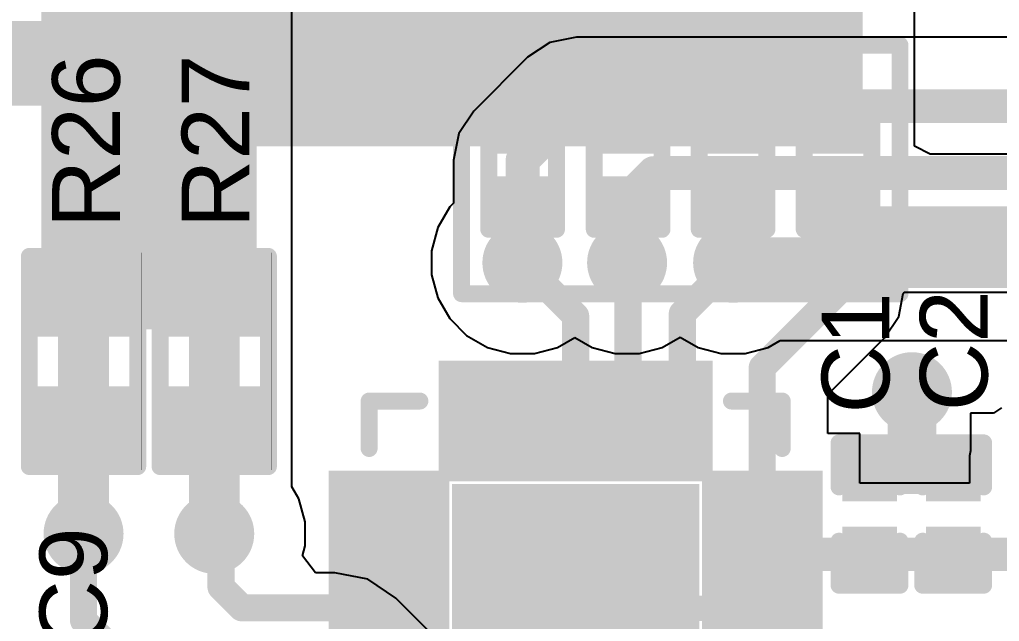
# Model space of a CAD drawing. Header units: millimetres. Extents: x -0.08 to 6.4, y -0.08 to 2.27.
# Drawn here: x 1.0063 to 1.2957, y 0.3575 to 0.5351 of the extents above; entities that cross this region are included whole.
import ezdxf

# ---------------------------------------------------------------- set-up
doc = ezdxf.new("R2010")
doc.units = ezdxf.units.MM
doc.header["$MEASUREMENT"] = 0
for name, color, linetype in [('BottomLayer', 5, 'Continuous'), ('TopLayer', 1, 'Continuous'), ('TopOverlay', 2, 'Continuous'), ('TopPaste', 8, 'Continuous'), ('TopSolder', 216, 'Continuous'), ('ViaHoleLayer', 16, 'Continuous')]:
    doc.layers.add(name, color=color, linetype=linetype)
doc.styles.add('Arial', font='', dxfattribs={"height": 0.2})
doc.styles.get('Arial').set_extended_font_data('Arial')

# ---------------------------------------------------------------- blocks, each defined once
blk = doc.blocks.new('R___0402_1')
at = {"layer": 'TopLayer'}
for points in [[(-0.0275, -0.0125), (-0.0275, 0.0125), (-0.0095, 0.0125), (-0.0095, -0.0125)], [(0.0095, -0.0125), (0.0095, 0.0125), (0.0275, 0.0125), (0.0275, -0.0125)]]:
    blk.add_hatch(color=1, dxfattribs=at).paths.add_polyline_path(points)
at = {"layer": 'TopPaste'}
for points in [[(-0.0275, -0.0125), (-0.0275, 0.0125), (-0.0095, 0.0125), (-0.0095, -0.0125)], [(0.0095, -0.0125), (0.0095, 0.0125), (0.0275, 0.0125), (0.0275, -0.0125)]]:
    blk.add_hatch(color=8, dxfattribs=at).paths.add_polyline_path(points)
at = {"layer": 'TopSolder'}
for points in [[(-0.02967, -0.01467), (-0.02967, 0.01467), (-0.00733, 0.01467), (-0.00733, -0.01467)], [(0.00733, -0.01467), (0.00733, 0.01467), (0.02967, 0.01467), (0.02967, -0.01467)]]:
    blk.add_hatch(color=216, dxfattribs=at).paths.add_polyline_path(points)
at = {"layer": 'TopOverlay'}
for points, const_width in [([(-0.031, 0.016), (0.031, 0.016)], 0.005), ([(-0.031, 0.016), (-0.031, -0.016)], 0.005), ([(0.031, 0.016), (0.031, -0.016)], 0.005), ([(-0.031, -0.016), (0.031, -0.016)], 0.005), ([(-0.032, -0.017), (0.032, -0.017)], 0.000127)]:
    blk.add_lwpolyline(points, dxfattribs=dict(at, const_width=const_width))
for points, const_width in [([(-0.03225, 0.016, 1), (-0.02975, 0.016, 1)], 0.0025), ([(-0.03225, 0.016, 1), (-0.02975, 0.016, 1)], 0.0025), ([(0.02975, 0.016, 1), (0.03225, 0.016, 1)], 0.0025), ([(0.02975, 0.016, 1), (0.03225, 0.016, 1)], 0.0025), ([(-0.03225, -0.016, 1), (-0.02975, -0.016, 1)], 0.0025), ([(-0.03225, -0.016, 1), (-0.02975, -0.016, 1)], 0.0025), ([(0.02975, -0.016, 1), (0.03225, -0.016, 1)], 0.0025), ([(0.02975, -0.016, 1), (0.03225, -0.016, 1)], 0.0025), ([(-0.03203, -0.017, 1), (-0.03197, -0.017, 1)], 0.0000635), ([(0.03197, -0.017, 1), (0.03203, -0.017, 1)], 0.0000635)]:
    blk.add_lwpolyline(points, format="xyb", close=True, dxfattribs=dict(at, const_width=const_width))
blk = doc.blocks.new('R___0402_2')
at = {"layer": 'TopLayer'}
for points in [[(-0.0275, -0.0125), (-0.0275, 0.0125), (-0.0095, 0.0125), (-0.0095, -0.0125)], [(0.0095, -0.0125), (0.0095, 0.0125), (0.0275, 0.0125), (0.0275, -0.0125)]]:
    blk.add_hatch(color=1, dxfattribs=at).paths.add_polyline_path(points)
at = {"layer": 'TopPaste'}
for points in [[(-0.0275, -0.0125), (-0.0275, 0.0125), (-0.0095, 0.0125), (-0.0095, -0.0125)], [(0.0095, -0.0125), (0.0095, 0.0125), (0.0275, 0.0125), (0.0275, -0.0125)]]:
    blk.add_hatch(color=8, dxfattribs=at).paths.add_polyline_path(points)
at = {"layer": 'TopSolder'}
for points in [[(-0.02967, -0.01467), (-0.02967, 0.01467), (-0.00733, 0.01467), (-0.00733, -0.01467)], [(0.00733, -0.01467), (0.00733, 0.01467), (0.02967, 0.01467), (0.02967, -0.01467)]]:
    blk.add_hatch(color=216, dxfattribs=at).paths.add_polyline_path(points)
at = {"layer": 'TopOverlay'}
for points, const_width in [([(-0.031, 0.016), (0.031, 0.016)], 0.005), ([(-0.031, 0.016), (-0.031, -0.016)], 0.005), ([(0.031, 0.016), (0.031, -0.016)], 0.005), ([(-0.031, -0.016), (0.031, -0.016)], 0.005), ([(-0.032, -0.017), (0.032, -0.017)], 0.000127)]:
    blk.add_lwpolyline(points, dxfattribs=dict(at, const_width=const_width))
for points, const_width in [([(-0.03225, 0.016, 1), (-0.02975, 0.016, 1)], 0.0025), ([(-0.03225, 0.016, 1), (-0.02975, 0.016, 1)], 0.0025), ([(0.02975, 0.016, 1), (0.03225, 0.016, 1)], 0.0025), ([(0.02975, 0.016, 1), (0.03225, 0.016, 1)], 0.0025), ([(-0.03225, -0.016, 1), (-0.02975, -0.016, 1)], 0.0025), ([(-0.03225, -0.016, 1), (-0.02975, -0.016, 1)], 0.0025), ([(0.02975, -0.016, 1), (0.03225, -0.016, 1)], 0.0025), ([(0.02975, -0.016, 1), (0.03225, -0.016, 1)], 0.0025), ([(-0.03203, -0.017, 1), (-0.03197, -0.017, 1)], 0.0000635), ([(0.03197, -0.017, 1), (0.03203, -0.017, 1)], 0.0000635)]:
    blk.add_lwpolyline(points, format="xyb", close=True, dxfattribs=dict(at, const_width=const_width))
blk = doc.blocks.new('R___0201_3')
at = {"layer": 'TopLayer'}
for points in [[(-0.01614, 0.00728), (-0.00551, 0.00728), (-0.00551, -0.00728), (-0.01614, -0.00728)], [(0.00551, 0.00728), (0.01614, 0.00728), (0.01614, -0.00728), (0.00551, -0.00728)]]:
    blk.add_hatch(color=1, dxfattribs=at).paths.add_polyline_path(points)
at = {"layer": 'TopPaste'}
for points in [[(-0.01614, 0.00728), (-0.00551, 0.00728), (-0.00551, -0.00728), (-0.01614, -0.00728)], [(0.00551, 0.00728), (0.01614, 0.00728), (0.01614, -0.00728), (0.00551, -0.00728)]]:
    blk.add_hatch(color=8, dxfattribs=at).paths.add_polyline_path(points)
at = {"layer": 'TopSolder'}
for points in [[(-0.01831, 0.00945), (-0.00335, 0.00945), (-0.00335, -0.00945), (-0.01831, -0.00945)], [(0.00335, 0.00945), (0.01831, 0.00945), (0.01831, -0.00945), (0.00335, -0.00945)]]:
    blk.add_hatch(color=216, dxfattribs=at).paths.add_polyline_path(points)
at = {"layer": 'TopOverlay', "const_width": 0.005}
for points in [[(-0.019, 0.01), (0.019, 0.01)], [(-0.019, 0.01), (-0.019, -0.01)], [(0.019, 0.01), (0.019, -0.01)], [(-0.019, -0.01), (0.019, -0.01)]]:
    blk.add_lwpolyline(points, dxfattribs=at)
at = {"layer": 'TopOverlay', "const_width": 0.0025}
for points in [[(-0.02025, 0.01, 1), (-0.01775, 0.01, 1)], [(-0.02025, 0.01, 1), (-0.01775, 0.01, 1)], [(0.01775, 0.01, 1), (0.02025, 0.01, 1)], [(0.01775, 0.01, 1), (0.02025, 0.01, 1)], [(-0.02025, -0.01, 1), (-0.01775, -0.01, 1)], [(-0.02025, -0.01, 1), (-0.01775, -0.01, 1)], [(0.01775, -0.01, 1), (0.02025, -0.01, 1)], [(0.01775, -0.01, 1), (0.02025, -0.01, 1)]]:
    blk.add_lwpolyline(points, format="xyb", close=True, dxfattribs=at)
blk = doc.blocks.new('R___0201_4')
at = {"layer": 'TopLayer'}
for points in [[(-0.01614, 0.00728), (-0.00551, 0.00728), (-0.00551, -0.00728), (-0.01614, -0.00728)], [(0.00551, 0.00728), (0.01614, 0.00728), (0.01614, -0.00728), (0.00551, -0.00728)]]:
    blk.add_hatch(color=1, dxfattribs=at).paths.add_polyline_path(points)
at = {"layer": 'TopPaste'}
for points in [[(-0.01614, 0.00728), (-0.00551, 0.00728), (-0.00551, -0.00728), (-0.01614, -0.00728)], [(0.00551, 0.00728), (0.01614, 0.00728), (0.01614, -0.00728), (0.00551, -0.00728)]]:
    blk.add_hatch(color=8, dxfattribs=at).paths.add_polyline_path(points)
at = {"layer": 'TopSolder'}
for points in [[(-0.01831, 0.00945), (-0.00335, 0.00945), (-0.00335, -0.00945), (-0.01831, -0.00945)], [(0.00335, 0.00945), (0.01831, 0.00945), (0.01831, -0.00945), (0.00335, -0.00945)]]:
    blk.add_hatch(color=216, dxfattribs=at).paths.add_polyline_path(points)
at = {"layer": 'TopOverlay', "const_width": 0.005}
for points in [[(-0.019, 0.01), (0.019, 0.01)], [(-0.019, 0.01), (-0.019, -0.01)], [(0.019, 0.01), (0.019, -0.01)], [(-0.019, -0.01), (0.019, -0.01)]]:
    blk.add_lwpolyline(points, dxfattribs=at)
at = {"layer": 'TopOverlay', "const_width": 0.0025}
for points in [[(-0.02025, 0.01, 1), (-0.01775, 0.01, 1)], [(-0.02025, 0.01, 1), (-0.01775, 0.01, 1)], [(0.01775, 0.01, 1), (0.02025, 0.01, 1)], [(0.01775, 0.01, 1), (0.02025, 0.01, 1)], [(-0.02025, -0.01, 1), (-0.01775, -0.01, 1)], [(-0.02025, -0.01, 1), (-0.01775, -0.01, 1)], [(0.01775, -0.01, 1), (0.02025, -0.01, 1)], [(0.01775, -0.01, 1), (0.02025, -0.01, 1)]]:
    blk.add_lwpolyline(points, format="xyb", close=True, dxfattribs=at)
blk = doc.blocks.new('R___0201_5')
at = {"layer": 'TopLayer'}
for points in [[(-0.01614, 0.00728), (-0.00551, 0.00728), (-0.00551, -0.00728), (-0.01614, -0.00728)], [(0.00551, 0.00728), (0.01614, 0.00728), (0.01614, -0.00728), (0.00551, -0.00728)]]:
    blk.add_hatch(color=1, dxfattribs=at).paths.add_polyline_path(points)
at = {"layer": 'TopPaste'}
for points in [[(-0.01614, 0.00728), (-0.00551, 0.00728), (-0.00551, -0.00728), (-0.01614, -0.00728)], [(0.00551, 0.00728), (0.01614, 0.00728), (0.01614, -0.00728), (0.00551, -0.00728)]]:
    blk.add_hatch(color=8, dxfattribs=at).paths.add_polyline_path(points)
at = {"layer": 'TopSolder'}
for points in [[(-0.01831, 0.00945), (-0.00335, 0.00945), (-0.00335, -0.00945), (-0.01831, -0.00945)], [(0.00335, 0.00945), (0.01831, 0.00945), (0.01831, -0.00945), (0.00335, -0.00945)]]:
    blk.add_hatch(color=216, dxfattribs=at).paths.add_polyline_path(points)
at = {"layer": 'TopOverlay', "const_width": 0.005}
for points in [[(-0.019, 0.01), (0.019, 0.01)], [(-0.019, 0.01), (-0.019, -0.01)], [(0.019, 0.01), (0.019, -0.01)], [(-0.019, -0.01), (0.019, -0.01)]]:
    blk.add_lwpolyline(points, dxfattribs=at)
at = {"layer": 'TopOverlay', "const_width": 0.0025}
for points in [[(-0.02025, 0.01, 1), (-0.01775, 0.01, 1)], [(-0.02025, 0.01, 1), (-0.01775, 0.01, 1)], [(0.01775, 0.01, 1), (0.02025, 0.01, 1)], [(0.01775, 0.01, 1), (0.02025, 0.01, 1)], [(-0.02025, -0.01, 1), (-0.01775, -0.01, 1)], [(-0.02025, -0.01, 1), (-0.01775, -0.01, 1)], [(0.01775, -0.01, 1), (0.02025, -0.01, 1)], [(0.01775, -0.01, 1), (0.02025, -0.01, 1)]]:
    blk.add_lwpolyline(points, format="xyb", close=True, dxfattribs=at)
blk = doc.blocks.new('R___0201_6')
at = {"layer": 'TopLayer'}
for points in [[(-0.01614, 0.00728), (-0.00551, 0.00728), (-0.00551, -0.00728), (-0.01614, -0.00728)], [(0.00551, 0.00728), (0.01614, 0.00728), (0.01614, -0.00728), (0.00551, -0.00728)]]:
    blk.add_hatch(color=1, dxfattribs=at).paths.add_polyline_path(points)
at = {"layer": 'TopPaste'}
for points in [[(-0.01614, 0.00728), (-0.00551, 0.00728), (-0.00551, -0.00728), (-0.01614, -0.00728)], [(0.00551, 0.00728), (0.01614, 0.00728), (0.01614, -0.00728), (0.00551, -0.00728)]]:
    blk.add_hatch(color=8, dxfattribs=at).paths.add_polyline_path(points)
at = {"layer": 'TopSolder'}
for points in [[(-0.01831, 0.00945), (-0.00335, 0.00945), (-0.00335, -0.00945), (-0.01831, -0.00945)], [(0.00335, 0.00945), (0.01831, 0.00945), (0.01831, -0.00945), (0.00335, -0.00945)]]:
    blk.add_hatch(color=216, dxfattribs=at).paths.add_polyline_path(points)
at = {"layer": 'TopOverlay', "const_width": 0.005}
for points in [[(-0.019, 0.01), (0.019, 0.01)], [(-0.019, 0.01), (-0.019, -0.01)], [(0.019, 0.01), (0.019, -0.01)], [(-0.019, -0.01), (0.019, -0.01)]]:
    blk.add_lwpolyline(points, dxfattribs=at)
at = {"layer": 'TopOverlay', "const_width": 0.0025}
for points in [[(-0.02025, 0.01, 1), (-0.01775, 0.01, 1)], [(-0.02025, 0.01, 1), (-0.01775, 0.01, 1)], [(0.01775, 0.01, 1), (0.02025, 0.01, 1)], [(0.01775, 0.01, 1), (0.02025, 0.01, 1)], [(-0.02025, -0.01, 1), (-0.01775, -0.01, 1)], [(-0.02025, -0.01, 1), (-0.01775, -0.01, 1)], [(0.01775, -0.01, 1), (0.02025, -0.01, 1)], [(0.01775, -0.01, 1), (0.02025, -0.01, 1)]]:
    blk.add_lwpolyline(points, format="xyb", close=True, dxfattribs=at)
blk = doc.blocks.new('20_VQFN__3_3__10')
at = {"layer": 'TopLayer'}
for points in [[(-0.03642, 0.04134), (-0.03642, 0.0689), (-0.02657, 0.0689), (-0.02657, 0.04134)], [(-0.02067, 0.04134), (-0.02067, 0.0689), (-0.01083, 0.0689), (-0.01083, 0.04134)], [(-0.00492, 0.04134), (-0.00492, 0.0689), (0.00492, 0.0689), (0.00492, 0.04134)], [(0.01083, 0.04134), (0.01083, 0.0689), (0.02067, 0.0689), (0.02067, 0.04134)], [(0.02657, 0.04134), (0.02657, 0.0689), (0.03642, 0.0689), (0.03642, 0.04134)], [(-0.0689, 0.03642), (-0.04134, 0.03642), (-0.04134, 0.02657), (-0.0689, 0.02657)], [(0.04134, 0.03642), (0.0689, 0.03642), (0.0689, 0.02657), (0.04134, 0.02657)], [(-0.03248, 0.03248), (0.03248, 0.03248), (0.03248, -0.03248), (-0.03248, -0.03248)], [(-0.0689, 0.02067), (-0.04134, 0.02067), (-0.04134, 0.01083), (-0.0689, 0.01083)], [(0.04134, 0.02067), (0.0689, 0.02067), (0.0689, 0.01083), (0.04134, 0.01083)], [(-0.0689, 0.00492), (-0.04134, 0.00492), (-0.04134, -0.00492), (-0.0689, -0.00492)], [(0.04134, 0.00492), (0.0689, 0.00492), (0.0689, -0.00492), (0.04134, -0.00492)], [(-0.0689, -0.01083), (-0.04134, -0.01083), (-0.04134, -0.02067), (-0.0689, -0.02067)], [(0.04134, -0.01083), (0.0689, -0.01083), (0.0689, -0.02067), (0.04134, -0.02067)], [(-0.0689, -0.02657), (-0.04134, -0.02657), (-0.04134, -0.03642), (-0.0689, -0.03642)], [(0.04134, -0.02657), (0.0689, -0.02657), (0.0689, -0.03642), (0.04134, -0.03642)], [(-0.02657, -0.04134), (-0.02657, -0.0689), (-0.03642, -0.0689), (-0.03642, -0.04134)], [(-0.01083, -0.04134), (-0.01083, -0.0689), (-0.02067, -0.0689), (-0.02067, -0.04134)], [(0.00492, -0.04134), (0.00492, -0.0689), (-0.00492, -0.0689), (-0.00492, -0.04134)], [(0.02067, -0.04134), (0.02067, -0.0689), (0.01083, -0.0689), (0.01083, -0.04134)], [(0.03642, -0.04134), (0.03642, -0.0689), (0.02657, -0.0689), (0.02657, -0.04134)]]:
    blk.add_hatch(color=1, dxfattribs=at).paths.add_polyline_path(points)
at = {"layer": 'TopPaste'}
for points in [[(-0.03642, 0.04134), (-0.03642, 0.0689), (-0.02657, 0.0689), (-0.02657, 0.04134)], [(-0.02067, 0.04134), (-0.02067, 0.0689), (-0.01083, 0.0689), (-0.01083, 0.04134)], [(-0.00492, 0.04134), (-0.00492, 0.0689), (0.00492, 0.0689), (0.00492, 0.04134)], [(0.01083, 0.04134), (0.01083, 0.0689), (0.02067, 0.0689), (0.02067, 0.04134)], [(0.02657, 0.04134), (0.02657, 0.0689), (0.03642, 0.0689), (0.03642, 0.04134)], [(-0.0689, 0.03642), (-0.04134, 0.03642), (-0.04134, 0.02657), (-0.0689, 0.02657)], [(0.04134, 0.03642), (0.0689, 0.03642), (0.0689, 0.02657), (0.04134, 0.02657)], [(-0.03248, 0.03248), (0.03248, 0.03248), (0.03248, -0.03248), (-0.03248, -0.03248)], [(-0.0689, 0.02067), (-0.04134, 0.02067), (-0.04134, 0.01083), (-0.0689, 0.01083)], [(0.04134, 0.02067), (0.0689, 0.02067), (0.0689, 0.01083), (0.04134, 0.01083)], [(-0.0689, 0.00492), (-0.04134, 0.00492), (-0.04134, -0.00492), (-0.0689, -0.00492)], [(0.04134, 0.00492), (0.0689, 0.00492), (0.0689, -0.00492), (0.04134, -0.00492)], [(-0.0689, -0.01083), (-0.04134, -0.01083), (-0.04134, -0.02067), (-0.0689, -0.02067)], [(0.04134, -0.01083), (0.0689, -0.01083), (0.0689, -0.02067), (0.04134, -0.02067)], [(-0.0689, -0.02657), (-0.04134, -0.02657), (-0.04134, -0.03642), (-0.0689, -0.03642)], [(0.04134, -0.02657), (0.0689, -0.02657), (0.0689, -0.03642), (0.04134, -0.03642)], [(-0.02657, -0.04134), (-0.02657, -0.0689), (-0.03642, -0.0689), (-0.03642, -0.04134)], [(-0.01083, -0.04134), (-0.01083, -0.0689), (-0.02067, -0.0689), (-0.02067, -0.04134)], [(0.00492, -0.04134), (0.00492, -0.0689), (-0.00492, -0.0689), (-0.00492, -0.04134)], [(0.02067, -0.04134), (0.02067, -0.0689), (0.01083, -0.0689), (0.01083, -0.04134)], [(0.03642, -0.04134), (0.03642, -0.0689), (0.02657, -0.0689), (0.02657, -0.04134)]]:
    blk.add_hatch(color=8, dxfattribs=at).paths.add_polyline_path(points)
at = {"layer": 'TopSolder'}
for points in [[(-0.04042, 0.03734), (-0.04042, 0.0729), (-0.02257, 0.0729), (-0.02257, 0.03734)], [(-0.02467, 0.03734), (-0.02467, 0.0729), (-0.00683, 0.0729), (-0.00683, 0.03734)], [(-0.00892, 0.03734), (-0.00892, 0.0729), (0.00892, 0.0729), (0.00892, 0.03734)], [(0.00683, 0.03734), (0.00683, 0.0729), (0.02467, 0.0729), (0.02467, 0.03734)], [(0.02257, 0.03734), (0.02257, 0.0729), (0.04042, 0.0729), (0.04042, 0.03734)], [(-0.0729, 0.04042), (-0.03734, 0.04042), (-0.03734, 0.02257), (-0.0729, 0.02257)], [(0.03734, 0.04042), (0.0729, 0.04042), (0.0729, 0.02257), (0.03734, 0.02257)], [(-0.03648, 0.03648), (0.03648, 0.03648), (0.03648, -0.03648), (-0.03648, -0.03648)], [(-0.0729, 0.02467), (-0.03734, 0.02467), (-0.03734, 0.00683), (-0.0729, 0.00683)], [(0.03734, 0.02467), (0.0729, 0.02467), (0.0729, 0.00683), (0.03734, 0.00683)], [(-0.0729, 0.00892), (-0.03734, 0.00892), (-0.03734, -0.00892), (-0.0729, -0.00892)], [(0.03734, 0.00892), (0.0729, 0.00892), (0.0729, -0.00892), (0.03734, -0.00892)], [(-0.0729, -0.00683), (-0.03734, -0.00683), (-0.03734, -0.02467), (-0.0729, -0.02467)], [(0.03734, -0.00683), (0.0729, -0.00683), (0.0729, -0.02467), (0.03734, -0.02467)], [(-0.0729, -0.02257), (-0.03734, -0.02257), (-0.03734, -0.04042), (-0.0729, -0.04042)], [(0.03734, -0.02257), (0.0729, -0.02257), (0.0729, -0.04042), (0.03734, -0.04042)], [(-0.02257, -0.03734), (-0.02257, -0.0729), (-0.04042, -0.0729), (-0.04042, -0.03734)], [(-0.00683, -0.03734), (-0.00683, -0.0729), (-0.02467, -0.0729), (-0.02467, -0.03734)], [(0.00892, -0.03734), (0.00892, -0.0729), (-0.00892, -0.0729), (-0.00892, -0.03734)], [(0.02467, -0.03734), (0.02467, -0.0729), (0.00683, -0.0729), (0.00683, -0.03734)], [(0.04042, -0.03734), (0.04042, -0.0729), (0.02257, -0.0729), (0.02257, -0.03734)]]:
    blk.add_hatch(color=216, dxfattribs=at).paths.add_polyline_path(points)
at = {"layer": 'TopOverlay', "const_width": 0.005}
for points in [[(-0.046, 0.061), (-0.061, 0.061)], [(-0.061, 0.061), (-0.061, 0.047)], [(0.061, 0.061), (0.046, 0.061)], [(0.061, 0.061), (0.061, 0.047)], [(-0.074, 0.032), (-0.079, 0.037)], [(-0.079, 0.037), (-0.079, 0.027)], [(-0.074, 0.032), (-0.079, 0.027)], [(-0.061, -0.047), (-0.061, -0.061)], [(0.061, -0.047), (0.061, -0.061)], [(-0.046, -0.061), (-0.061, -0.061)], [(0.061, -0.061), (0.046, -0.061)]]:
    blk.add_lwpolyline(points, dxfattribs=at)
at = {"layer": 'TopOverlay', "const_width": 0.0025}
for points in [[(-0.06225, 0.061, 1), (-0.05975, 0.061, 1)], [(-0.06225, 0.061, 1), (-0.05975, 0.061, 1)], [(-0.04725, 0.061, 1), (-0.04475, 0.061, 1)], [(0.04475, 0.061, 1), (0.04725, 0.061, 1)], [(0.05975, 0.061, 1), (0.06225, 0.061, 1)], [(0.05975, 0.061, 1), (0.06225, 0.061, 1)], [(-0.06225, 0.047, 1), (-0.05975, 0.047, 1)], [(0.05975, 0.047, 1), (0.06225, 0.047, 1)], [(-0.08025, 0.037, 1), (-0.07775, 0.037, 1)], [(-0.08025, 0.037, 1), (-0.07775, 0.037, 1)], [(-0.07525, 0.032, 1), (-0.07275, 0.032, 1)], [(-0.07525, 0.032, 1), (-0.07275, 0.032, 1)], [(-0.08025, 0.027, 1), (-0.07775, 0.027, 1)], [(-0.08025, 0.027, 1), (-0.07775, 0.027, 1)], [(-0.06225, -0.047, 1), (-0.05975, -0.047, 1)], [(0.05975, -0.047, 1), (0.06225, -0.047, 1)], [(-0.06225, -0.061, 1), (-0.05975, -0.061, 1)], [(-0.06225, -0.061, 1), (-0.05975, -0.061, 1)], [(-0.04725, -0.061, 1), (-0.04475, -0.061, 1)], [(0.04475, -0.061, 1), (0.04725, -0.061, 1)], [(0.05975, -0.061, 1), (0.06225, -0.061, 1)], [(0.05975, -0.061, 1), (0.06225, -0.061, 1)]]:
    blk.add_lwpolyline(points, format="xyb", close=True, dxfattribs=at)
blk = doc.blocks.new('1_25_3PWB_55')
at = {"layer": 'TopLayer'}
for points in [[(-0.06496, 0.08563), (-0.03346, 0.08563), (-0.03346, 0.01476), (-0.06496, 0.01476)], [(-0.01575, 0.08563), (0.01575, 0.08563), (0.01575, 0.01476), (-0.01575, 0.01476)], [(0.03346, 0.08563), (0.06496, 0.08563), (0.06496, 0.01476), (0.03346, 0.01476)], [(-0.17717, 0.00689), (-0.1063, 0.00689), (-0.1063, -0.10728), (-0.17717, -0.10728)], [(0.17717, -0.10728), (0.1063, -0.10728), (0.1063, 0.00689), (0.17717, 0.00689)]]:
    blk.add_hatch(color=1, dxfattribs=at).paths.add_polyline_path(points)
at = {"layer": 'TopPaste'}
for points in [[(-0.06496, 0.08563), (-0.03346, 0.08563), (-0.03346, 0.01476), (-0.06496, 0.01476)], [(-0.01575, 0.08563), (0.01575, 0.08563), (0.01575, 0.01476), (-0.01575, 0.01476)], [(0.03346, 0.08563), (0.06496, 0.08563), (0.06496, 0.01476), (0.03346, 0.01476)], [(-0.17717, 0.00689), (-0.1063, 0.00689), (-0.1063, -0.10728), (-0.17717, -0.10728)], [(0.17717, -0.10728), (0.1063, -0.10728), (0.1063, 0.00689), (0.17717, 0.00689)]]:
    blk.add_hatch(color=8, dxfattribs=at).paths.add_polyline_path(points)
at = {"layer": 'TopSolder'}
for points in [[(-0.06896, 0.08963), (-0.02946, 0.08963), (-0.02946, 0.01076), (-0.06896, 0.01076)], [(-0.01975, 0.08963), (0.01975, 0.08963), (0.01975, 0.01076), (-0.01975, 0.01076)], [(0.02946, 0.08963), (0.06896, 0.08963), (0.06896, 0.01076), (0.02946, 0.01076)], [(-0.18117, 0.01089), (-0.1023, 0.01089), (-0.1023, -0.11128), (-0.18117, -0.11128)], [(0.18117, -0.11128), (0.1023, -0.11128), (0.1023, 0.01089), (0.18117, 0.01089)]]:
    blk.add_hatch(color=216, dxfattribs=at).paths.add_polyline_path(points)
blk = doc.blocks.new('CAP_0201_57')
at = {"layer": 'TopLayer'}
for points in [[(-0.01772, 0.00591), (-0.00591, 0.00591), (-0.00591, -0.00591), (-0.01772, -0.00591)], [(0.00591, 0.00591), (0.01772, 0.00591), (0.01772, -0.00591), (0.00591, -0.00591)]]:
    blk.add_hatch(color=1, dxfattribs=at).paths.add_polyline_path(points)
at = {"layer": 'TopPaste'}
for points in [[(-0.01772, 0.00591), (-0.00591, 0.00591), (-0.00591, -0.00591), (-0.01772, -0.00591)], [(0.00591, 0.00591), (0.01772, 0.00591), (0.01772, -0.00591), (0.00591, -0.00591)]]:
    blk.add_hatch(color=8, dxfattribs=at).paths.add_polyline_path(points)
at = {"layer": 'TopSolder'}
for points in [[(-0.01988, 0.00807), (-0.00374, 0.00807), (-0.00374, -0.00807), (-0.01988, -0.00807)], [(0.00374, 0.00807), (0.01988, 0.00807), (0.01988, -0.00807), (0.00374, -0.00807)]]:
    blk.add_hatch(color=216, dxfattribs=at).paths.add_polyline_path(points)
at = {"layer": 'TopOverlay', "const_width": 0.005}
for points in [[(-0.021, 0.009), (-0.021, -0.009)], [(-0.021, 0.009), (-0.008, 0.009)], [(0.008, 0.009), (0.021, 0.009)], [(0.021, 0.009), (0.021, -0.009)], [(-0.021, -0.009), (-0.008, -0.009)], [(0.008, -0.009), (0.021, -0.009)]]:
    blk.add_lwpolyline(points, dxfattribs=at)
at = {"layer": 'TopOverlay', "const_width": 0.0025}
for points in [[(-0.02225, 0.009, 1), (-0.01975, 0.009, 1)], [(-0.02225, 0.009, 1), (-0.01975, 0.009, 1)], [(-0.00925, 0.009, 1), (-0.00675, 0.009, 1)], [(0.00675, 0.009, 1), (0.00925, 0.009, 1)], [(0.01975, 0.009, 1), (0.02225, 0.009, 1)], [(0.01975, 0.009, 1), (0.02225, 0.009, 1)], [(-0.02225, -0.009, 1), (-0.01975, -0.009, 1)], [(-0.02225, -0.009, 1), (-0.01975, -0.009, 1)], [(-0.00925, -0.009, 1), (-0.00675, -0.009, 1)], [(0.00675, -0.009, 1), (0.00925, -0.009, 1)], [(0.01975, -0.009, 1), (0.02225, -0.009, 1)], [(0.01975, -0.009, 1), (0.02225, -0.009, 1)]]:
    blk.add_lwpolyline(points, format="xyb", close=True, dxfattribs=at)
blk = doc.blocks.new('CAP_0201_58')
at = {"layer": 'TopLayer'}
for points in [[(-0.01772, 0.00591), (-0.00591, 0.00591), (-0.00591, -0.00591), (-0.01772, -0.00591)], [(0.00591, 0.00591), (0.01772, 0.00591), (0.01772, -0.00591), (0.00591, -0.00591)]]:
    blk.add_hatch(color=1, dxfattribs=at).paths.add_polyline_path(points)
at = {"layer": 'TopPaste'}
for points in [[(-0.01772, 0.00591), (-0.00591, 0.00591), (-0.00591, -0.00591), (-0.01772, -0.00591)], [(0.00591, 0.00591), (0.01772, 0.00591), (0.01772, -0.00591), (0.00591, -0.00591)]]:
    blk.add_hatch(color=8, dxfattribs=at).paths.add_polyline_path(points)
at = {"layer": 'TopSolder'}
for points in [[(-0.01988, 0.00807), (-0.00374, 0.00807), (-0.00374, -0.00807), (-0.01988, -0.00807)], [(0.00374, 0.00807), (0.01988, 0.00807), (0.01988, -0.00807), (0.00374, -0.00807)]]:
    blk.add_hatch(color=216, dxfattribs=at).paths.add_polyline_path(points)
at = {"layer": 'TopOverlay', "const_width": 0.005}
for points in [[(-0.021, 0.009), (-0.021, -0.009)], [(-0.021, 0.009), (-0.008, 0.009)], [(0.008, 0.009), (0.021, 0.009)], [(0.021, 0.009), (0.021, -0.009)], [(-0.021, -0.009), (-0.008, -0.009)], [(0.008, -0.009), (0.021, -0.009)]]:
    blk.add_lwpolyline(points, dxfattribs=at)
at = {"layer": 'TopOverlay', "const_width": 0.0025}
for points in [[(-0.02225, 0.009, 1), (-0.01975, 0.009, 1)], [(-0.02225, 0.009, 1), (-0.01975, 0.009, 1)], [(-0.00925, 0.009, 1), (-0.00675, 0.009, 1)], [(0.00675, 0.009, 1), (0.00925, 0.009, 1)], [(0.01975, 0.009, 1), (0.02225, 0.009, 1)], [(0.01975, 0.009, 1), (0.02225, 0.009, 1)], [(-0.02225, -0.009, 1), (-0.01975, -0.009, 1)], [(-0.02225, -0.009, 1), (-0.01975, -0.009, 1)], [(-0.00925, -0.009, 1), (-0.00675, -0.009, 1)], [(0.00675, -0.009, 1), (0.00925, -0.009, 1)], [(0.01975, -0.009, 1), (0.02225, -0.009, 1)], [(0.01975, -0.009, 1), (0.02225, -0.009, 1)]]:
    blk.add_lwpolyline(points, format="xyb", close=True, dxfattribs=at)

msp = doc.modelspace()

# ---------------------------------------------------------------- hatches: boundary and pattern name
at = {"layer": 'BottomLayer'}
h = msp.add_hatch(color=5, dxfattribs=at)
edge = h.paths.add_edge_path()
edge.add_arc((1.1548, 0.46334), 0.01181, 0, 360)
h = msp.add_hatch(color=5, dxfattribs=at)
edge = h.paths.add_edge_path()
edge.add_arc((1.18572, 0.46334), 0.01181, 0, 360)
h = msp.add_hatch(color=5, dxfattribs=at)
edge = h.paths.add_edge_path()
edge.add_arc((1.21703, 0.46334), 0.01181, 0, 360)
h = msp.add_hatch(color=5, dxfattribs=at)
edge = h.paths.add_edge_path()
edge.add_arc((1.26985, 0.42513), 0.01181, 0, 360)
h = msp.add_hatch(color=5, dxfattribs=at)
edge = h.paths.add_edge_path()
edge.add_arc((1.0252, 0.38337), 0.01181, 0, 360)
h = msp.add_hatch(color=5, dxfattribs=at)
edge = h.paths.add_edge_path()
edge.add_arc((1.0638, 0.38337), 0.01181, 0, 360)
h = msp.add_hatch(color=5, dxfattribs=at)
edge = h.paths.add_edge_path()
edge.add_arc((1.15479, 0.37728), 0.01181, 0, 360)
h = msp.add_hatch(color=5, dxfattribs=at)
edge = h.paths.add_edge_path()
edge.add_arc((1.18603, 0.37728), 0.01181, 0, 360)
at = {"layer": 'TopLayer'}
for points in [[(1.0127, 0.4437), (1.0763, 0.4437), (1.0763, 0.53794), (1.0127, 0.53794)], [(1.0513, 0.4977), (1.25532, 0.4977), (1.25532, 0.53794), (1.0513, 0.53794)], [(1.14758, 0.46334), (1.16215, 0.46334), (1.16215, 0.48668), (1.14758, 0.48668)], [(1.17875, 0.46334), (1.19332, 0.46334), (1.19332, 0.48668), (1.17875, 0.48668)], [(1.20975, 0.46334), (1.22432, 0.46334), (1.22432, 0.48668), (1.20975, 0.48668)], [(1.24075, 0.46334), (1.25532, 0.46334), (1.25532, 0.48668), (1.24075, 0.48668)], [(1.27705, 0.42513), (1.26267, 0.42513), (1.26267, 0.39506), (1.27705, 0.39506)], [(1.25141, 0.3951), (1.28934, 0.3951), (1.28934, 0.40691), (1.25141, 0.40691)], [(1.21187, 0.37236), (1.31394, 0.37236), (1.31394, 0.3822), (1.21187, 0.3822)], [(1.21187, 0.37236), (1.23943, 0.37236), (1.23943, 0.3822), (1.21187, 0.3822)], [(1.19121, 0.35767), (1.23943, 0.35767), (1.23943, 0.36513), (1.19121, 0.36513)]]:
    msp.add_hatch(color=1, dxfattribs=at).paths.add_polyline_path(points)
h = msp.add_hatch(color=1, dxfattribs=at)
edge = h.paths.add_edge_path()
edge.add_arc((1.1548, 0.46334), 0.01181, 0, 360)
h = msp.add_hatch(color=1, dxfattribs=at)
edge = h.paths.add_edge_path()
edge.add_arc((1.18572, 0.46334), 0.01181, 0, 360)
h = msp.add_hatch(color=1, dxfattribs=at)
edge = h.paths.add_edge_path()
edge.add_arc((1.21703, 0.46334), 0.01181, 0, 360)
h = msp.add_hatch(color=1, dxfattribs=at)
edge = h.paths.add_edge_path()
edge.add_arc((1.26985, 0.42513), 0.01181, 0, 360)
h = msp.add_hatch(color=1, dxfattribs=at)
edge = h.paths.add_edge_path()
edge.add_arc((1.0252, 0.38337), 0.01181, 0, 360)
h = msp.add_hatch(color=1, dxfattribs=at)
edge = h.paths.add_edge_path()
edge.add_arc((1.0638, 0.38337), 0.01181, 0, 360)
h = msp.add_hatch(color=1, dxfattribs=at)
edge = h.paths.add_edge_path()
edge.add_arc((1.15479, 0.37728), 0.01181, 0, 360)
h = msp.add_hatch(color=1, dxfattribs=at)
edge = h.paths.add_edge_path()
edge.add_arc((1.18603, 0.37728), 0.01181, 0, 360)
at = {"layer": 'ViaHoleLayer'}
h = msp.add_hatch(color=16, dxfattribs=at)
edge = h.paths.add_edge_path()
edge.add_arc((1.1548, 0.46334), 0.00591, 0, 360)
h = msp.add_hatch(color=16, dxfattribs=at)
edge = h.paths.add_edge_path()
edge.add_arc((1.18572, 0.46334), 0.00591, 0, 360)
h = msp.add_hatch(color=16, dxfattribs=at)
edge = h.paths.add_edge_path()
edge.add_arc((1.21703, 0.46334), 0.00591, 0, 360)
h = msp.add_hatch(color=16, dxfattribs=at)
edge = h.paths.add_edge_path()
edge.add_arc((1.26985, 0.42513), 0.00591, 0, 360)
h = msp.add_hatch(color=16, dxfattribs=at)
edge = h.paths.add_edge_path()
edge.add_arc((1.0252, 0.38337), 0.00591, 0, 360)
h = msp.add_hatch(color=16, dxfattribs=at)
edge = h.paths.add_edge_path()
edge.add_arc((1.0638, 0.38337), 0.00591, 0, 360)
h = msp.add_hatch(color=16, dxfattribs=at)
edge = h.paths.add_edge_path()
edge.add_arc((1.15479, 0.37728), 0.00591, 0, 360)
h = msp.add_hatch(color=16, dxfattribs=at)
edge = h.paths.add_edge_path()
edge.add_arc((1.18603, 0.37728), 0.00591, 0, 360)

# ---------------------------------------------------------------- linework, layer by layer
at = {"layer": 'BottomLayer'}
for p, q in [((1.08674, 0.39726), (1.08674, 0.55278)), ((1.17075, 0.52991), (1.16294, 0.52836)), ((1.39433, 0.52991), (1.17075, 0.52991)), ((1.16294, 0.52836), (1.15633, 0.52394)), ((1.15633, 0.52394), (1.14045, 0.50806)), ((1.14045, 0.50806), (1.13603, 0.50144)), ((1.13603, 0.50144), (1.13448, 0.49364)), ((1.13448, 0.49364), (1.13448, 0.48093)), ((1.13448, 0.48093), (1.13334, 0.4798)), ((1.13334, 0.4798), (1.12981, 0.47369)), ((1.12981, 0.47369), (1.12799, 0.46687)), ((1.12799, 0.46687), (1.12799, 0.45981)), ((1.12799, 0.45981), (1.12981, 0.45299)), ((1.12981, 0.45299), (1.13334, 0.44687)), ((1.13334, 0.44687), (1.13834, 0.44188)), ((1.13834, 0.44188), (1.14445, 0.43835)), ((1.16515, 0.43835), (1.17026, 0.44131)), ((1.17026, 0.44131), (1.17537, 0.43835)), ((1.19607, 0.43835), (1.20138, 0.44142)), ((1.20138, 0.44142), (1.20668, 0.43835)), ((1.22738, 0.43835), (1.23092, 0.4404)), ((1.23092, 0.4404), (1.36763, 0.4404)), ((1.14445, 0.43835), (1.15127, 0.43653)), ((1.15833, 0.43653), (1.16515, 0.43835)), ((1.17537, 0.43835), (1.18219, 0.43653)), ((1.18925, 0.43653), (1.19607, 0.43835)), ((1.20668, 0.43835), (1.2135, 0.43653)), ((1.22056, 0.43653), (1.22738, 0.43835)), ((1.15127, 0.43653), (1.15833, 0.43653)), ((1.18219, 0.43653), (1.18925, 0.43653)), ((1.2135, 0.43653), (1.22056, 0.43653)), ((1.08879, 0.39372), (1.08674, 0.39726)), ((1.09062, 0.3869), (1.08879, 0.39372)), ((1.09062, 0.37984), (1.09062, 0.3869)), ((1.08982, 0.37688), (1.09062, 0.37984)), ((1.09366, 0.37188), (1.08982, 0.37688)), ((1.09945, 0.37188), (1.09366, 0.37188)), ((1.1092, 0.36994), (1.09945, 0.37188)), ((1.11747, 0.36442), (1.1092, 0.36994)), ((1.13786, 0.34403), (1.11747, 0.36442))]:
    msp.add_line(p, q, dxfattribs=at)
for points, const_width in [([(1.0252, 0.38337), (1.0252, 0.57589)], 0.015), ([(1.0638, 0.38337), (1.0638, 0.56228)], 0.015), ([(1.15487, 0.49364), (1.17075, 0.50952)], 0.01), ([(1.17075, 0.50952), (1.39433, 0.50952)], 0.01), ([(1.15487, 0.46341), (1.15487, 0.49364)], 0.01), ([(1.18572, 0.48188), (1.19364, 0.48979)], 0.01), ([(1.19364, 0.48979), (1.3866, 0.48979)], 0.01), ([(1.18572, 0.46334), (1.18572, 0.48188)], 0.01), ([(1.21703, 0.46334), (1.37713, 0.46334)], 0.015), ([(1.1548, 0.46334), (1.15487, 0.46341)], 0.01)]:
    msp.add_lwpolyline(points, dxfattribs=dict(at, const_width=const_width))
for points, const_width in [([(1.16825, 0.50952, 1), (1.17325, 0.50952, 1)], 0.005), ([(1.16825, 0.50952, 1), (1.17325, 0.50952, 1)], 0.005), ([(1.15237, 0.49364, 1), (1.15737, 0.49364, 1)], 0.005), ([(1.15237, 0.49364, 1), (1.15737, 0.49364, 1)], 0.005), ([(1.19114, 0.48979, 1), (1.19613, 0.48979, 1)], 0.005), ([(1.19114, 0.48979, 1), (1.19613, 0.48979, 1)], 0.005), ([(1.18322, 0.48188, 1), (1.18822, 0.48188, 1)], 0.005), ([(1.18322, 0.48188, 1), (1.18822, 0.48188, 1)], 0.005), ([(1.21328, 0.46334, 1), (1.22078, 0.46334, 1)], 0.0075), ([(1.1523, 0.46334, 1), (1.1573, 0.46334, 1)], 0.005), ([(1.15237, 0.46341, 1), (1.15737, 0.46341, 1)], 0.005), ([(1.15237, 0.46341, 1), (1.15737, 0.46341, 1)], 0.005), ([(1.18322, 0.46334, 1), (1.18822, 0.46334, 1)], 0.005), ([(1.02145, 0.38337, 1), (1.02895, 0.38337, 1)], 0.0075), ([(1.06005, 0.38337, 1), (1.06755, 0.38337, 1)], 0.0075)]:
    msp.add_lwpolyline(points, format="xyb", close=True, dxfattribs=dict(at, const_width=const_width))
at = {"layer": 'TopLayer'}
for p, q in [((1.27061, 0.4977), (1.27061, 0.53794)), ((1.27525, 0.4954), (1.27061, 0.4977)), ((1.39363, 0.4954), (1.27525, 0.4954)), ((1.26728, 0.45425), (1.26753, 0.45462)), ((1.26753, 0.45462), (1.38518, 0.45462)), ((1.26593, 0.44745), (1.26728, 0.45425)), ((1.26173, 0.44116), (1.26593, 0.44745)), ((1.24503, 0.42446), (1.26173, 0.44116)), ((1.24503, 0.41295), (1.24503, 0.42446)), ((1.29627, 0.42051), (1.29393, 0.41894)), ((1.29393, 0.41894), (1.28713, 0.41894)), ((1.28713, 0.41894), (1.28713, 0.40786)), ((1.25443, 0.41295), (1.24503, 0.41295)), ((1.25443, 0.39829), (1.25443, 0.41295)), ((1.28713, 0.40786), (1.28683, 0.40638)), ((1.28683, 0.40638), (1.28683, 0.39829)), ((1.28683, 0.39829), (1.25443, 0.39829))]:
    msp.add_line(p, q, dxfattribs=at)
for points, const_width in [([(0.93436, 0.5222), (1.13569, 0.5222)], 0.025), ([(1.13569, 0.5222), (1.15487, 0.50302)], 0.01), ([(1.24803, 0.47729), (1.24803, 0.48136)], 0.01), ([(1.18572, 0.48105), (1.18603, 0.48136)], 0.008), ([(1.24803, 0.47729), (1.25032, 0.47501)], 0.01), ([(1.24803, 0.45486), (1.24803, 0.47729)], 0.008), ([(1.25032, 0.47501), (1.39363, 0.47501)], 0.01), ([(1.1548, 0.46334), (1.17054, 0.4476)], 0.008), ([(1.18572, 0.46427), (1.186, 0.46399)], 0.008), ([(1.186, 0.41693), (1.186, 0.46399)], 0.008), ([(1.20203, 0.44834), (1.21703, 0.46334)], 0.008), ([(1.22565, 0.43248), (1.24803, 0.45486)], 0.008), ([(1.17054, 0.41665), (1.17054, 0.4476)], 0.008), ([(1.20203, 0.41665), (1.20203, 0.44834)], 0.008), ([(1.22565, 0.39303), (1.22565, 0.43248)], 0.008), ([(1.0252, 0.38337), (1.0252, 0.4157)], 0.015), ([(1.0638, 0.38337), (1.0638, 0.4157)], 0.015), ([(1.186, 0.41693), (1.18628, 0.41665)], 0.008), ([(1.0252, 0.35778), (1.0252, 0.38337)], 0.008), ([(1.0638, 0.38337), (1.06579, 0.38139)], 0.008), ([(1.06579, 0.36768), (1.06579, 0.38139)], 0.008), ([(1.06579, 0.36768), (1.07193, 0.36153)], 0.008), ([(1.07193, 0.36153), (1.11542, 0.36153)], 0.008), ([(1.0252, 0.35778), (1.0372, 0.34578)], 0.008)]:
    msp.add_lwpolyline(points, dxfattribs=dict(at, const_width=const_width))
for points, const_width in [([(1.12944, 0.5222, 1), (1.14194, 0.5222, 1)], 0.0125), ([(1.13319, 0.5222, 1), (1.13819, 0.5222, 1)], 0.005), ([(1.15237, 0.50302, 1), (1.15737, 0.50302, 1)], 0.005), ([(1.24553, 0.48136, 1), (1.25053, 0.48136, 1)], 0.005), ([(1.18372, 0.48105, 1), (1.18772, 0.48105, 1)], 0.004), ([(1.18403, 0.48136, 1), (1.18803, 0.48136, 1)], 0.004), ([(1.24553, 0.47729, 1), (1.25053, 0.47729, 1)], 0.005), ([(1.24553, 0.47729, 1), (1.25053, 0.47729, 1)], 0.005), ([(1.24603, 0.47729, 1), (1.25003, 0.47729, 1)], 0.004), ([(1.24782, 0.47501, 1), (1.25282, 0.47501, 1)], 0.005), ([(1.24782, 0.47501, 1), (1.25282, 0.47501, 1)], 0.005), ([(1.1528, 0.46334, 1), (1.1568, 0.46334, 1)], 0.004), ([(1.18372, 0.46427, 1), (1.18772, 0.46427, 1)], 0.004), ([(1.184, 0.46399, 1), (1.188, 0.46399, 1)], 0.004), ([(1.184, 0.46399, 1), (1.188, 0.46399, 1)], 0.004), ([(1.21503, 0.46334, 1), (1.21903, 0.46334, 1)], 0.004), ([(1.24603, 0.45486, 1), (1.25003, 0.45486, 1)], 0.004), ([(1.24603, 0.45486, 1), (1.25003, 0.45486, 1)], 0.004), ([(1.16854, 0.4476, 1), (1.17254, 0.4476, 1)], 0.004), ([(1.16854, 0.4476, 1), (1.17254, 0.4476, 1)], 0.004), ([(1.20003, 0.44834, 1), (1.20403, 0.44834, 1)], 0.004), ([(1.20003, 0.44834, 1), (1.20403, 0.44834, 1)], 0.004), ([(1.22365, 0.43248, 1), (1.22765, 0.43248, 1)], 0.004), ([(1.22365, 0.43248, 1), (1.22765, 0.43248, 1)], 0.004), ([(1.02145, 0.4157, 1), (1.02895, 0.4157, 1)], 0.0075), ([(1.06005, 0.4157, 1), (1.06755, 0.4157, 1)], 0.0075), ([(1.16854, 0.41665, 1), (1.17254, 0.41665, 1)], 0.004), ([(1.184, 0.41693, 1), (1.188, 0.41693, 1)], 0.004), ([(1.184, 0.41693, 1), (1.188, 0.41693, 1)], 0.004), ([(1.18428, 0.41665, 1), (1.18828, 0.41665, 1)], 0.004), ([(1.20003, 0.41665, 1), (1.20403, 0.41665, 1)], 0.004), ([(1.22365, 0.39303, 1), (1.22765, 0.39303, 1)], 0.004), ([(1.02145, 0.38337, 1), (1.02895, 0.38337, 1)], 0.0075), ([(1.06005, 0.38337, 1), (1.06755, 0.38337, 1)], 0.0075), ([(1.0232, 0.38337, 1), (1.0272, 0.38337, 1)], 0.004), ([(1.0618, 0.38337, 1), (1.0658, 0.38337, 1)], 0.004), ([(1.06379, 0.38139, 1), (1.06779, 0.38139, 1)], 0.004), ([(1.06379, 0.38139, 1), (1.06779, 0.38139, 1)], 0.004), ([(1.06379, 0.36768, 1), (1.06779, 0.36768, 1)], 0.004), ([(1.06379, 0.36768, 1), (1.06779, 0.36768, 1)], 0.004), ([(1.06993, 0.36153, 1), (1.07393, 0.36153, 1)], 0.004), ([(1.06993, 0.36153, 1), (1.07393, 0.36153, 1)], 0.004), ([(1.11342, 0.36153, 1), (1.11742, 0.36153, 1)], 0.004), ([(1.0232, 0.35778, 1), (1.0272, 0.35778, 1)], 0.004), ([(1.0232, 0.35778, 1), (1.0272, 0.35778, 1)], 0.004)]:
    msp.add_lwpolyline(points, format="xyb", close=True, dxfattribs=dict(at, const_width=const_width))
at = {"layer": 'TopOverlay', "const_width": 0.005}
for points in [[(1.13684, 0.52752), (1.26632, 0.52752)], [(1.13684, 0.4542), (1.13684, 0.52752)], [(1.26632, 0.4542), (1.26632, 0.52752)], [(1.13684, 0.4542), (1.26632, 0.4542)]]:
    msp.add_lwpolyline(points, dxfattribs=at)
at = {"layer": 'TopOverlay', "const_width": 0.0025}
for points in [[(1.13559, 0.52752, 1), (1.13809, 0.52752, 1)], [(1.13559, 0.52752, 1), (1.13809, 0.52752, 1)], [(1.26507, 0.52752, 1), (1.26757, 0.52752, 1)], [(1.26507, 0.52752, 1), (1.26757, 0.52752, 1)], [(1.13559, 0.4542, 1), (1.13809, 0.4542, 1)], [(1.13559, 0.4542, 1), (1.13809, 0.4542, 1)], [(1.26507, 0.4542, 1), (1.26757, 0.4542, 1)], [(1.26507, 0.4542, 1), (1.26757, 0.4542, 1)]]:
    msp.add_lwpolyline(points, format="xyb", close=True, dxfattribs=at)

# ---------------------------------------------------------------- block references
for name, p, rotation in [('1_25_3PWB_55', (1.3551, 0.70369), 90), ('R___0201_3', (1.15487, 0.49219), 90), ('R___0201_4', (1.18603, 0.49219), 90), ('R___0201_5', (1.21703, 0.49219), 90), ('R___0201_6', (1.24803, 0.49219), 90), ('R___0402_2', (1.0252, 0.4342), 90), ('R___0402_1', (1.0638, 0.4342), 90), ('20_VQFN__3_3__10', (1.17054, 0.36153), 180), ('CAP_0201_58', (1.25732, 0.38919), 90), ('CAP_0201_57', (1.28203, 0.38919), 90)]:
    msp.add_blockref(name, p, dxfattribs=dict(rotation=rotation))

# ---------------------------------------------------------------- texts
at = {"layer": 'TopOverlay', "style": 'Arial'}
for s, p in [('R26', (1.03592, 0.47351)), ('R27', (1.07419, 0.47354)), ('C1', (1.26319, 0.41887)), ('C2', (1.29219, 0.41954)), ('C9', (1.03219, 0.34954))]:
    msp.add_text(s, height=0.02, rotation=90, dxfattribs=at).set_placement(p)

doc.saveas('drawing.dxf')
